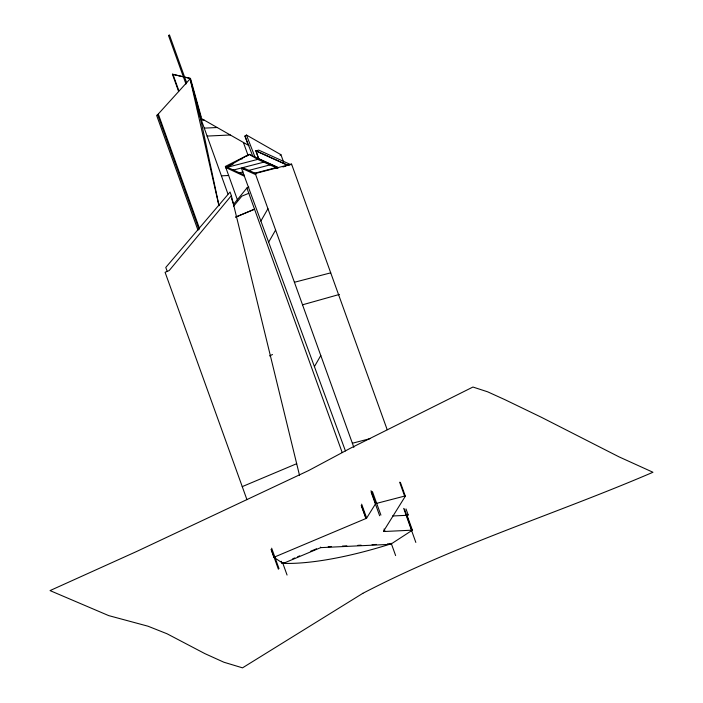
<?xml version="1.0" encoding="UTF-8"?>
<svg xmlns="http://www.w3.org/2000/svg" width="703" height="703" viewBox="0 0 703 703"><rect width="100%" height="100%" fill="white"/><g stroke="black" fill="none" stroke-linecap="round" stroke-linejoin="round"><path stroke-width="1.05" d="M185.987 84.052L168.527 35.554L169.019 35.229L169.546 35.203L186.629 82.673M169.546 35.203L168.544 35.581M399.656 482.205L404.629 496.169L405.35 496.195L400.35 482.311M406.018 508.954L408.171 514.912L406.773 515.721M260.875 221.05L267.94 208.729M268.643 242.184L275.611 230.039M314.417 366.623L320.788 355.516M225.795 167.542L243.976 176.005M288.915 164.766L288.168 165.565L255.787 150.881L258.66 158.869L278.291 167.771M387.186 429.682L291.569 164.08L291.112 164.801L258.73 150.117L255.787 150.881M361.21 505.369L365.85 518.269L366.65 518.058L375.648 503.62L404.656 496.081M405.35 496.195L383.451 531.336L384.787 530.985L384.066 528.999M248.862 187.077L246.894 187.991L233.616 204.283L231.463 198.29M233.475 206.339L241.832 196.155L248.844 193.281M167.2 271.402L165.776 267.456L230.066 192.007L231.366 195.627L169.168 270.576L165.082 272.298L246.955 499.692M246.665 156.259L249.187 154.37L277.597 167.252M406.026 515.466L408.171 514.912M247.834 144.062L244.943 136.039L246.472 135.046L280.928 154.695L283.731 162.411M280.084 155.24L280.928 154.695M384.787 530.985L383.97 531.512L412.389 530.167L407.028 515.299L392.45 515.993M271.042 549.351L273.898 557.294L283.098 563.472L320.691 547.637L390.622 544.324L412.389 530.167M249.187 154.37L225.689 167.709L225.391 166.426L249.187 154.37L257.737 159.388L277.764 168.465M290.559 164.344L288.467 165.495L256.077 150.802M233.51 163.746L225.689 167.709L257.737 159.388M269.548 355.92L272.518 354.523M235.681 217.06L254.574 209.178L235.751 217.113M242.245 486.625L296.675 463.699M273.898 557.294L366.122 518.445L361.474 505.545M281.279 561.266L282.017 563.323L283.801 562.567L283.986 563.094M292.729 558.806L294.706 557.971M297.685 556.723L299.671 555.88M310.585 551.284L316.535 548.779M302.536 304.803L339.426 294.434M258.66 158.869L256.437 151.804M232.816 170.205L263.827 162.147M238.915 172.973L243.053 171.892M248.221 170.557L269.926 164.915M254.31 173.316L276.024 167.674M291.569 164.08L255.259 173.509L254.811 174.239L241.419 168.158L345.437 450.939M282.878 166.945L286.051 166.119M294.416 282.272L330.726 272.843M352.37 443.241L370.006 438.663M201.383 120.178L204.081 120.046M204.248 128.131L217.192 127.515M207.104 136.083L230.294 134.985M221.419 175.838L228.651 175.495M328.187 546.741L331.473 546.591M342.44 546.073L346.825 545.862M357.801 545.343L361.087 545.185M372.054 544.667L376.439 544.456M387.415 543.937L391.263 543.762A157.112 42.25 -19.8 0 1 282.017 563.323M240.514 158.764L242.368 158.781M172.42 74.246L190.487 78.428L201.313 117.296L200.206 116.926L190.003 78.411L172.42 74.246L178.659 91.566M190.487 78.428L157.683 114.668L199.063 229.6M243.95 174.845L225.391 166.426L237.447 199.933M200.627 118.078L249.011 145.653M246.472 135.046L255.136 157.393M244.952 136.039L252.887 156.514M411.773 530.203L404.524 509.095M403.698 508.383L415.833 542.426M391.211 543.278L395.631 555.572M372.423 491.555L380.903 515.106M390.429 543.797L390.622 544.324M371.008 490.72L375.648 503.62M371.166 492.205L379.646 515.756M389.603 543.841L389.796 544.359M353.855 447.372L255.259 173.509L256.419 173.817L243.027 167.745L243.748 169.739M243.396 142.454L247.922 155.012M361.65 504.165L366.65 518.058M246.894 187.991L342.203 452.583M197.315 108.877L227.948 193.975M172.912 74.263L178.782 90.564M320.506 547.11L320.691 547.637M199.371 228.132L158.368 114.229L156.628 115.362L197.991 230.268M282.914 562.945L283.098 563.472M282.641 562.751L287.061 575.045M271.648 548.191L279.021 568.665M271.393 549.764L278.397 569.219M200.83 117.278L190.003 78.411L218.923 205.671M231.366 195.627L299.496 475.246M200.206 116.926L219.02 205.671M362.853 593.314L242.517 667.85L223.853 662.217L204.916 653.641L167.042 633.772L147.973 626.197L108.719 615.617L50.036 590.59L136.821 551.398L308.661 470.535L350.12 448.382L472.934 387.037L487.601 391.799L504.982 399.699L541.38 417.283L618.948 456.818L652.964 472.258C556.697 513.629 455.957 544.807 362.853 593.314"/></g></svg>
